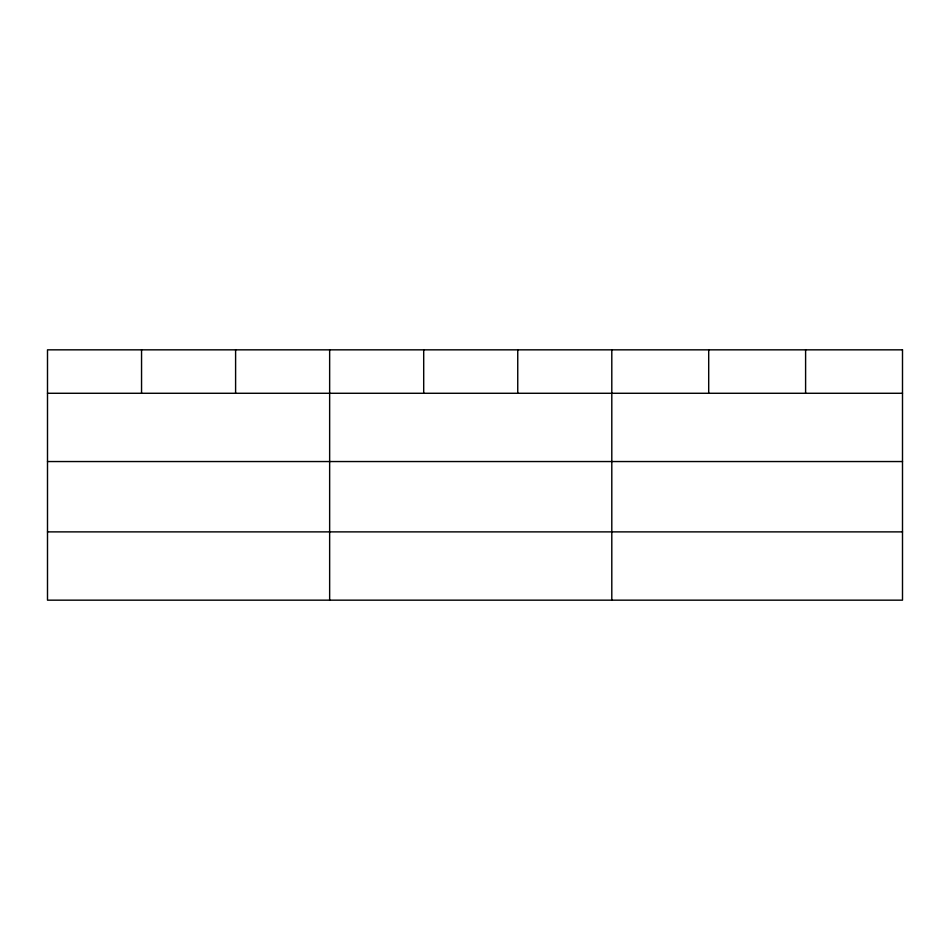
<?xml version="1.0" encoding="UTF-8"?>
<svg xmlns="http://www.w3.org/2000/svg" width="950" height="950" viewBox="0 0 950 950"><rect width="100%" height="100%" fill="white"/><g stroke="black" fill="none" stroke-linecap="round" stroke-linejoin="round"><path stroke-width="1.43" d="M47.5 393.276L902.5 393.276M47.5 461.546L902.5 461.546M47.5 531.881L902.5 531.881M805.6 349.838L805.6 393.276M708.7 349.838L708.7 393.276M611.8 349.838L611.8 600.163M517.75 349.838L517.75 393.276M423.7 349.838L423.7 393.276M329.65 349.838L329.65 600.163M235.6 349.838L235.6 393.276M141.55 349.838L141.55 393.276M902.5 349.838L47.5 349.838L47.5 600.163L902.5 600.163L902.5 349.838"/></g></svg>
